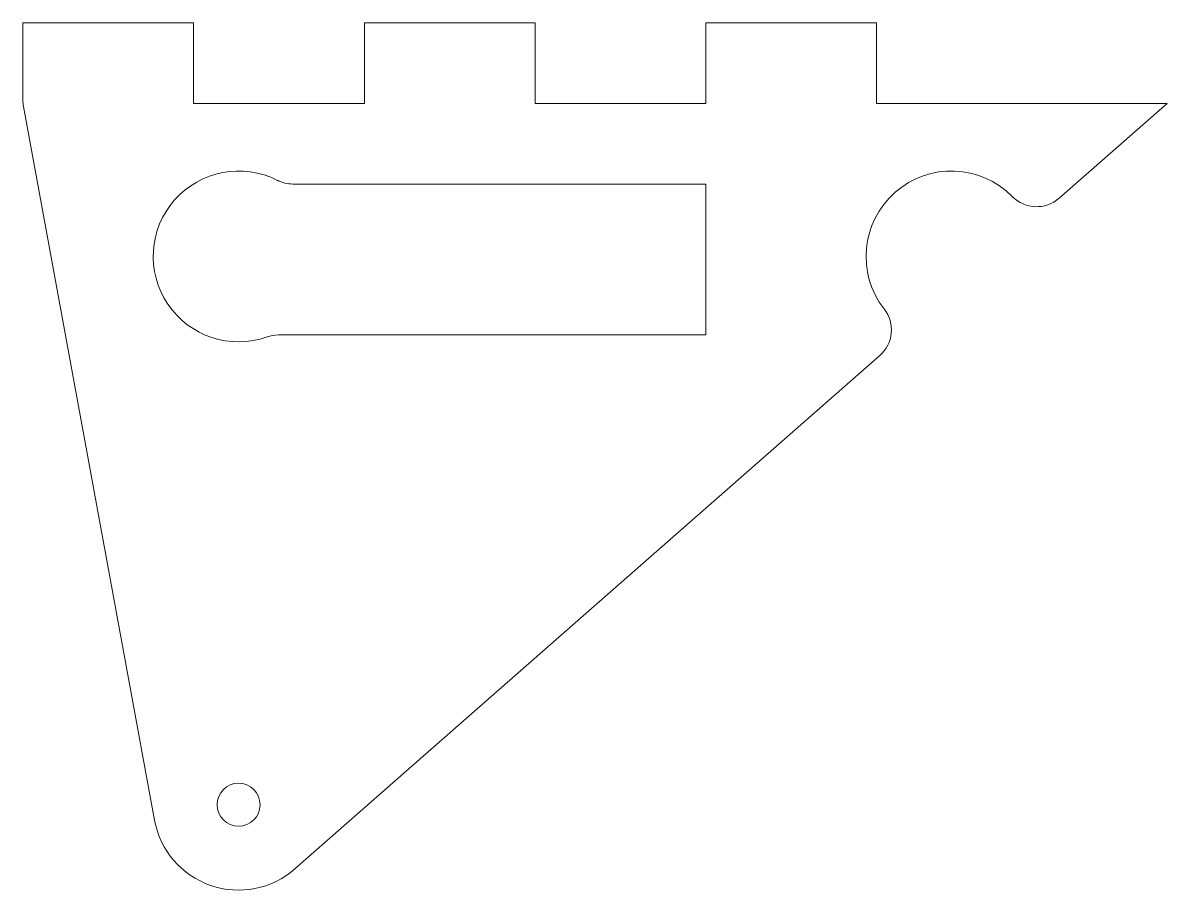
# Model space of a CAD drawing. Header units: inches. Extents: x 12.48 to 15.83, y 0.78 to 3.32.
import ezdxf

# ---------------------------------------------------------------- set-up
doc = ezdxf.new("R2010")
doc.units = ezdxf.units.IN
doc.header["$MEASUREMENT"] = 0

msp = doc.modelspace()

# ---------------------------------------------------------------- linework, layer by layer
at = {"color": 7, "linetype": 'Continuous', "lineweight": 15}
for p, q in [((12.4785, 3.3244), (12.9785, 3.3244)), ((12.4785, 3.0975), (12.4785, 3.3244)), ((12.9785, 3.3244), (12.9785, 3.0884)), ((13.4785, 3.3244), (13.9785, 3.3244)), ((13.4785, 3.0884), (13.4785, 3.3244)), ((13.9785, 3.3244), (13.9785, 3.0884)), ((14.4785, 3.3244), (14.9785, 3.3244)), ((14.4785, 3.0884), (14.4785, 3.3244)), ((14.9785, 3.3244), (14.9785, 3.0884)), ((12.9785, 3.0884), (13.4785, 3.0884)), ((13.9785, 3.0884), (14.4785, 3.0884)), ((14.9785, 3.0884), (15.8291, 3.0884)), ((15.8291, 3.0884), (15.5129, 2.8109)), ((12.4801, 3.0794), (12.8642, 0.9895)), ((14.4785, 2.8524), (13.269, 2.8524)), ((14.4785, 2.8524), (14.4785, 2.4105)), ((14.4785, 2.4105), (13.2268, 2.4105)), ((14.9877, 2.3499), (13.2751, 0.8468))]:
    msp.add_line(p, q, dxfattribs=at)
msp.add_circle((13.1101, 1.0347), 0.063, dxfattribs=at)
for centre, radius, start, end in [((12.5785, 3.0975), 0.1, 180, 190.4122), ((13.1101, 2.6405), 0.25, 62.9936, 289.4691), ((15.1975, 2.6405), 0.25, 44.5402, 218.0042), ((13.269, 2.9524), 0.1, 242.9936, 270), ((15.4469, 2.886), 0.1, 224.5402, 311.2722), ((14.9217, 2.425), 0.1, 311.2722, 38.0042), ((13.2268, 2.3105), 0.1, 90, 109.4691), ((13.1101, 1.0347), 0.2501, 190.4122, 311.2722)]:
    msp.add_arc(centre, radius, start, end, dxfattribs=at)

doc.saveas('drawing.dxf')
